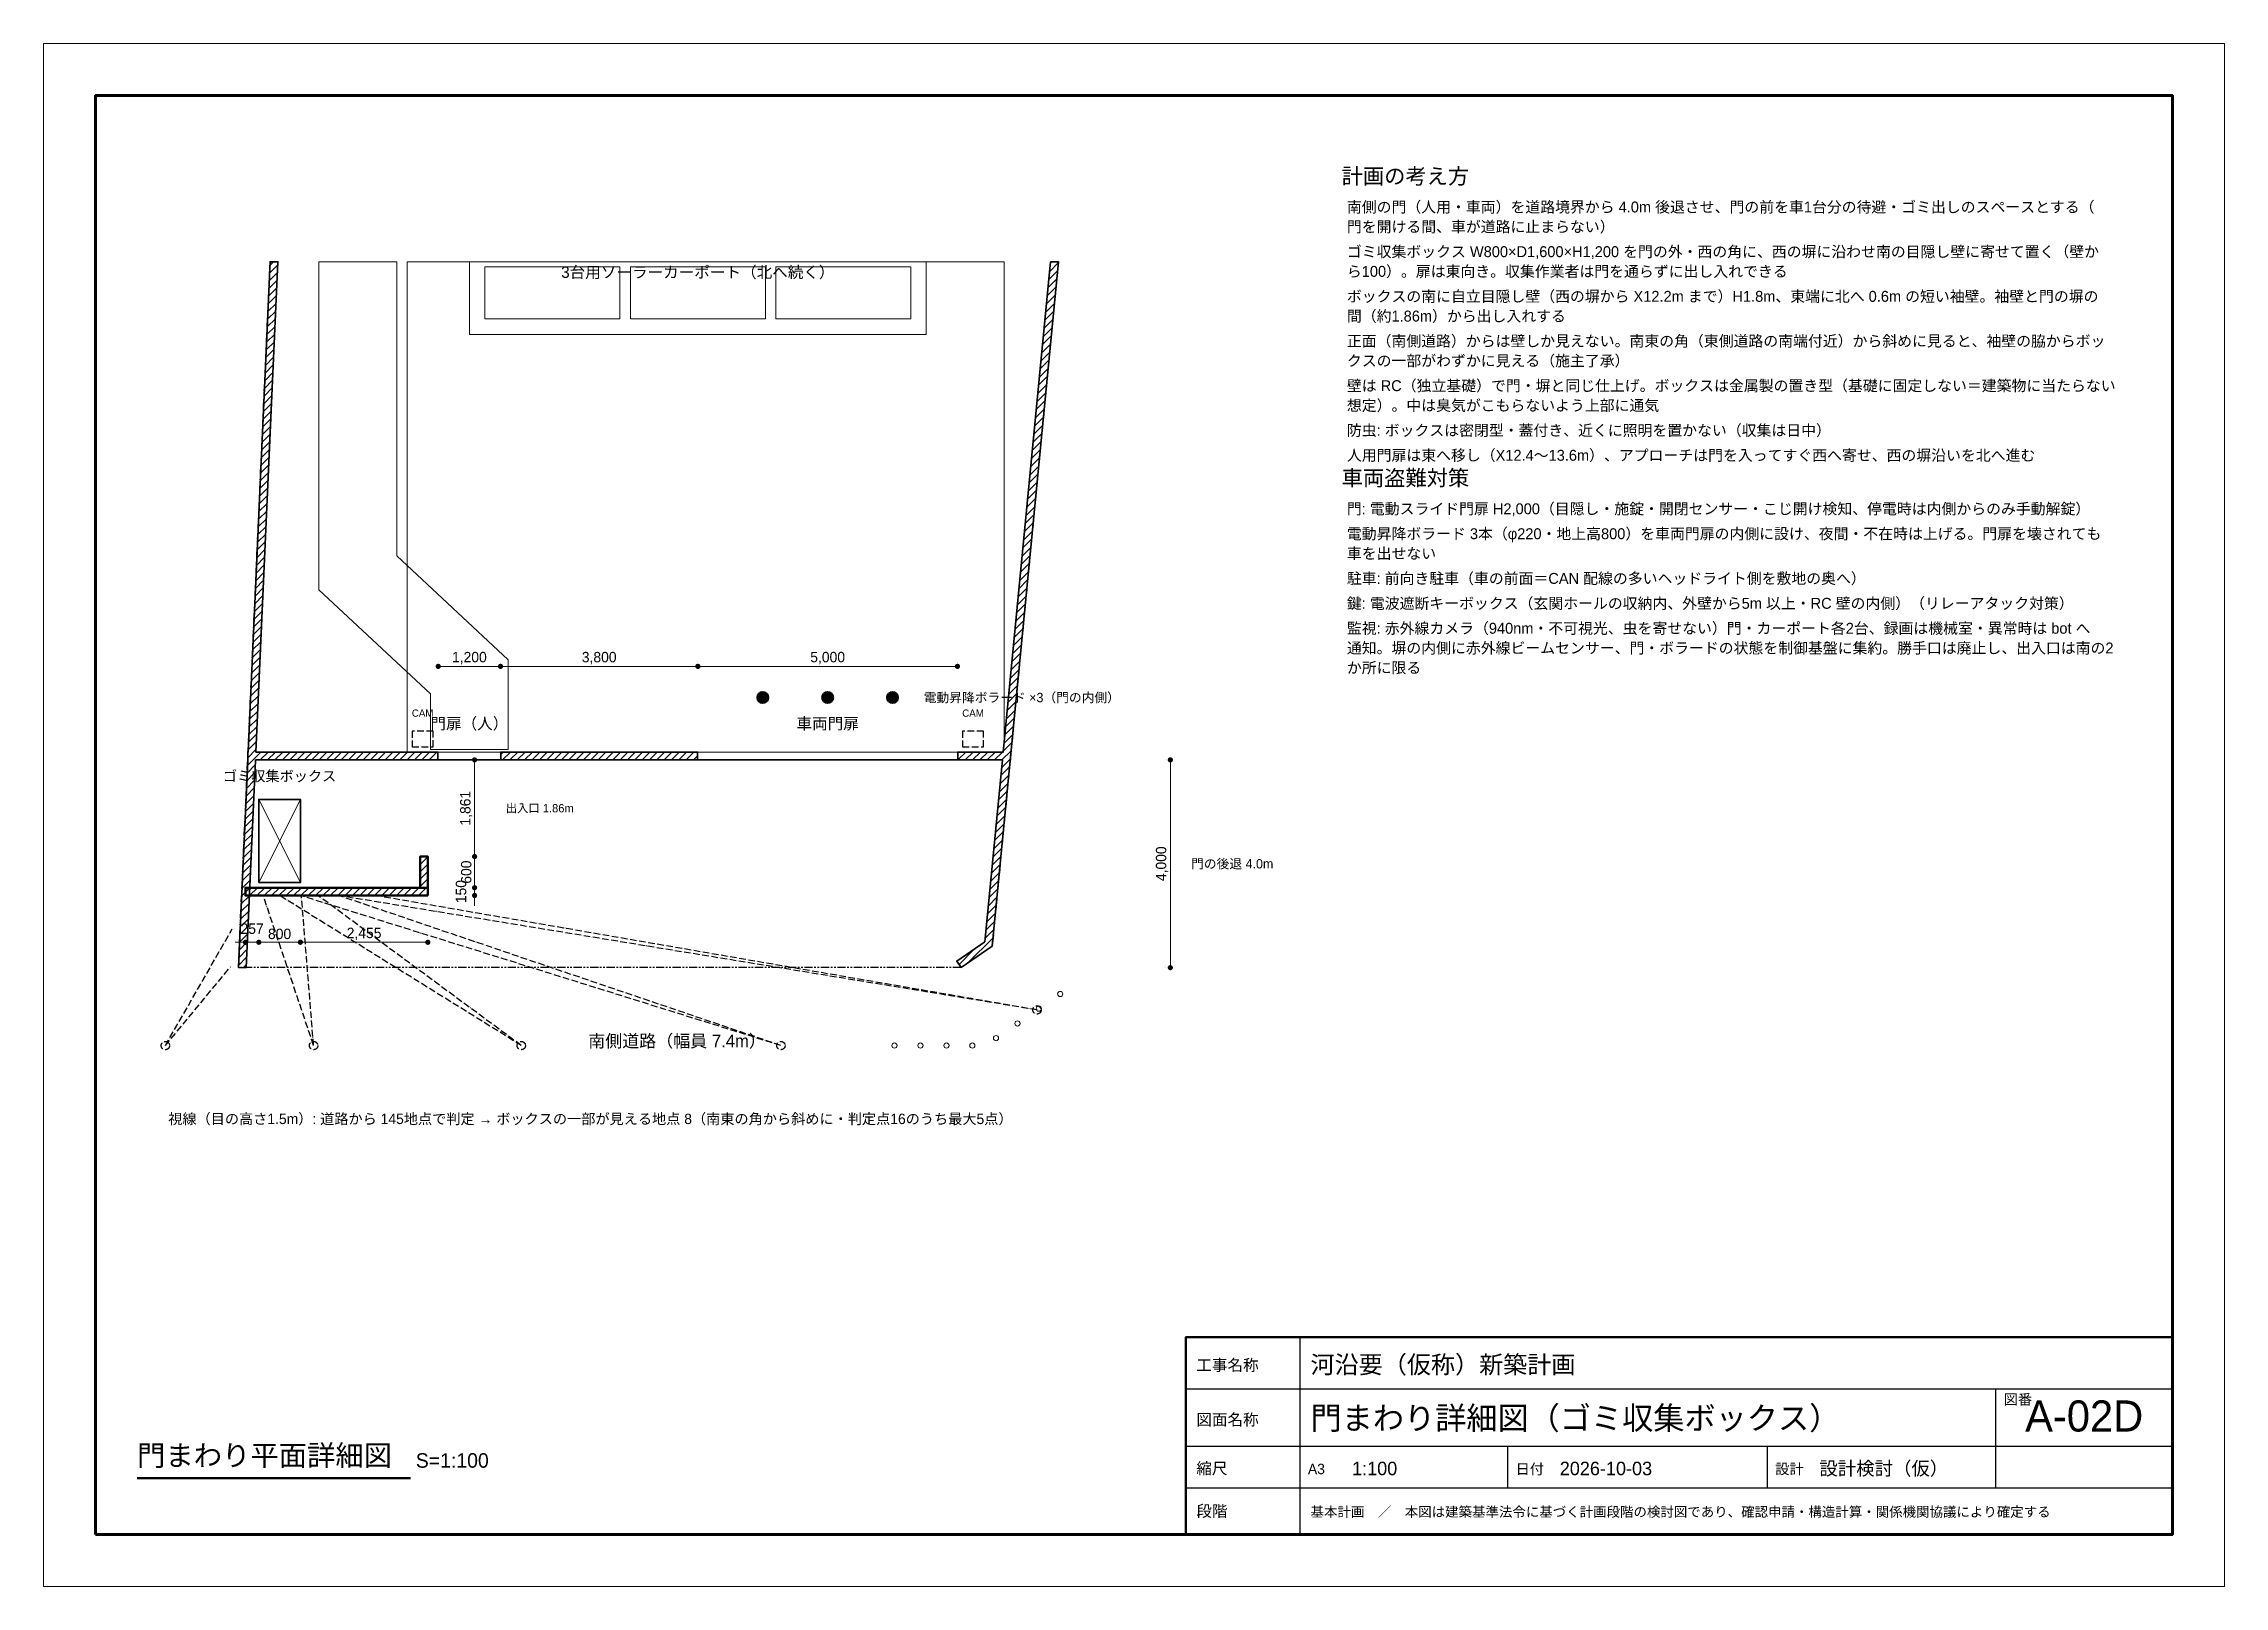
# Model space of a CAD drawing. Header units: millimetres. Extents: x 0 to 42000, y 0 to 29700.
import ezdxf
from ezdxf.enums import TextEntityAlignment as Align

# ---------------------------------------------------------------- set-up
doc = ezdxf.new("R2010")
doc.units = ezdxf.units.MM
doc.header["$LTSCALE"] = 50
doc.linetypes.add('DASHDOT', pattern=[3.556, 2.54, -0.508, 0, -0.508])
doc.linetypes.add('PHANTOM', pattern=[6.35, 3.175, -0.635, 0.635, -0.635, 0.635, -0.635])
for name, color, linetype, lineweight in [('A-CUT', 7, 'Continuous', 50), ('A-CUT-HATCH', 8, 'Continuous', 9), ('A-DIMS', 7, 'Continuous', 13), ('A-DOOR', 5, 'Continuous', 18), ('A-FENCE', 7, 'Continuous', 35), ('A-FLOOD', 5, 'DASHDOT', 25), ('A-HIDDEN', 8, 'Continuous', 13), ('A-LEGAL-TEXT', 1, 'Continuous', 18), ('A-PAVE', 3, 'Continuous', 13), ('A-SITE', 3, 'PHANTOM', 25), ('A-SYMB', 7, 'Continuous', 18), ('A-TEXT', 7, 'Continuous', 18), ('A-VIS', 7, 'Continuous', 18), ('G-FRAME', 7, 'Continuous', 70), ('G-TITLE', 7, 'Continuous', 25)]:
    doc.layers.add(name, color=color, linetype=linetype, lineweight=lineweight)
doc.styles.add('JP', font='ipag.ttf')
doc.dimstyles.new('JIS', dxfattribs={"dimscale": 100, "dimtxt": 2, "dimasz": 1, "dimexe": 1, "dimexo": 1, "dimgap": 0.6, "dimtad": 1, "dimdec": 0, "dimtxsty": 'JP', "dimblk": 'DOT', "dimcen": 2.5, "dimclrd": 7, "dimclre": 7, "dimclrt": 7, "dimazin": 3, "dimtfac": 1, "dimtmove": 0, "dimatfit": 3, "dimlwd": 13, "dimlwe": 13})

# ---------------------------------------------------------------- blocks, each defined once
blk = doc.blocks.new('_DOT')
at = {"color": 0, "linetype": 'BYBLOCK'}
blk.add_line((-0.5, 0), (-1, 0), dxfattribs=at)
at = {"color": 0, "linetype": 'BYBLOCK', "const_width": 0.5}
blk.add_lwpolyline([(-0.25, 0, 1), (0.25, 0, 1)], format="xyb", close=True, dxfattribs=at)

msp = doc.modelspace()

# ---------------------------------------------------------------- hatches: boundary and pattern name
at = {"layer": 'A-CUT-HATCH'}
h = msp.add_hatch(dxfattribs=at)
h.set_pattern_fill('ANSI31', scale=31.496)
h.paths.add_polyline_path([(4087.6, 16061.4), (7595, 16061.4), (7595, 15911.4), (4080.8, 15911.4), (4080.5, 15903.7), (3900.4, 11909.7), (3750.6, 11916.4), (3930.7, 15911.4), (3930.7, 16061.4), (3937.4, 16061.4), (4363, 25500), (4513.1, 25500)])
h.paths.add_polyline_path([(18270, 12325), (17672.8, 11914.3), (17587.8, 12037.9), (18127.4, 12409), (18466.2, 15911.4), (17605, 15911.4), (17605, 16061.4), (18480.7, 16061.4), (19393.7, 25500), (19544.4, 25500)])
h.paths.add_polyline_path([(12595, 15911.4), (8805, 15911.4), (8805, 16061.4), (12595, 16061.4)])
h = msp.add_hatch(color=8, dxfattribs=at)
h.dxf.hatch_style = 1
h.paths.add_polyline_path([(13960, 17111.4), (13959.5, 17100.7), (13957.9, 17090), (13955.3, 17079.5), (13951.6, 17069.3), (13947, 17059.6), (13941.5, 17050.3), (13935, 17041.7), (13927.8, 17033.7), (13919.8, 17026.4), (13911.1, 17020), (13901.9, 17014.4), (13892.1, 17009.8), (13881.9, 17006.2), (13871.5, 17003.6), (13860.8, 17002), (13850, 17001.4), (13839.2, 17002), (13828.5, 17003.6), (13818.1, 17006.2), (13807.9, 17009.8), (13798.1, 17014.4), (13788.9, 17020), (13780.2, 17026.4), (13772.2, 17033.7), (13765, 17041.7), (13758.5, 17050.3), (13753, 17059.6), (13748.4, 17069.3), (13744.7, 17079.5), (13742.1, 17090), (13740.5, 17100.7), (13740, 17111.4), (13740.5, 17122.2), (13742.1, 17132.9), (13744.7, 17143.4), (13748.4, 17153.5), (13753, 17163.3), (13758.5, 17172.6), (13765, 17181.2), (13772.2, 17189.2), (13780.2, 17196.5), (13788.9, 17202.9), (13798.1, 17208.5), (13807.9, 17213.1), (13818.1, 17216.7), (13828.5, 17219.3), (13839.2, 17220.9), (13850, 17221.4), (13860.8, 17220.9), (13871.5, 17219.3), (13881.9, 17216.7), (13892.1, 17213.1), (13901.9, 17208.5), (13911.1, 17202.9), (13919.8, 17196.5), (13927.8, 17189.2), (13935, 17181.2), (13941.5, 17172.6), (13947, 17163.3), (13951.6, 17153.5), (13955.3, 17143.4), (13957.9, 17132.9), (13959.5, 17122.2)])
h = msp.add_hatch(color=8, dxfattribs=at)
h.dxf.hatch_style = 1
h.paths.add_polyline_path([(15210, 17111.4), (15209.5, 17100.7), (15207.9, 17090), (15205.3, 17079.5), (15201.6, 17069.3), (15197, 17059.6), (15191.5, 17050.3), (15185, 17041.7), (15177.8, 17033.7), (15169.8, 17026.4), (15161.1, 17020), (15151.9, 17014.4), (15142.1, 17009.8), (15131.9, 17006.2), (15121.5, 17003.6), (15110.8, 17002), (15100, 17001.4), (15089.2, 17002), (15078.5, 17003.6), (15068.1, 17006.2), (15057.9, 17009.8), (15048.1, 17014.4), (15038.9, 17020), (15030.2, 17026.4), (15022.2, 17033.7), (15015, 17041.7), (15008.5, 17050.3), (15003, 17059.6), (14998.4, 17069.3), (14994.7, 17079.5), (14992.1, 17090), (14990.5, 17100.7), (14990, 17111.4), (14990.5, 17122.2), (14992.1, 17132.9), (14994.7, 17143.4), (14998.4, 17153.5), (15003, 17163.3), (15008.5, 17172.6), (15015, 17181.2), (15022.2, 17189.2), (15030.2, 17196.5), (15038.9, 17202.9), (15048.1, 17208.5), (15057.9, 17213.1), (15068.1, 17216.7), (15078.5, 17219.3), (15089.2, 17220.9), (15100, 17221.4), (15110.8, 17220.9), (15121.5, 17219.3), (15131.9, 17216.7), (15142.1, 17213.1), (15151.9, 17208.5), (15161.1, 17202.9), (15169.8, 17196.5), (15177.8, 17189.2), (15185, 17181.2), (15191.5, 17172.6), (15197, 17163.3), (15201.6, 17153.5), (15205.3, 17143.4), (15207.9, 17132.9), (15209.5, 17122.2)])
h = msp.add_hatch(color=8, dxfattribs=at)
h.dxf.hatch_style = 1
h.paths.add_polyline_path([(16460, 17111.4), (16459.5, 17100.7), (16457.9, 17090), (16455.3, 17079.5), (16451.6, 17069.3), (16447, 17059.6), (16441.5, 17050.3), (16435, 17041.7), (16427.8, 17033.7), (16419.8, 17026.4), (16411.1, 17020), (16401.9, 17014.4), (16392.1, 17009.8), (16381.9, 17006.2), (16371.5, 17003.6), (16360.8, 17002), (16350, 17001.4), (16339.2, 17002), (16328.5, 17003.6), (16318.1, 17006.2), (16307.9, 17009.8), (16298.1, 17014.4), (16288.9, 17020), (16280.2, 17026.4), (16272.2, 17033.7), (16265, 17041.7), (16258.5, 17050.3), (16253, 17059.6), (16248.4, 17069.3), (16244.7, 17079.5), (16242.1, 17090), (16240.5, 17100.7), (16240, 17111.4), (16240.5, 17122.2), (16242.1, 17132.9), (16244.7, 17143.4), (16248.4, 17153.5), (16253, 17163.3), (16258.5, 17172.6), (16265, 17181.2), (16272.2, 17189.2), (16280.2, 17196.5), (16288.9, 17202.9), (16298.1, 17208.5), (16307.9, 17213.1), (16318.1, 17216.7), (16328.5, 17219.3), (16339.2, 17220.9), (16350, 17221.4), (16360.8, 17220.9), (16371.5, 17219.3), (16381.9, 17216.7), (16392.1, 17213.1), (16401.9, 17208.5), (16411.1, 17202.9), (16419.8, 17196.5), (16427.8, 17189.2), (16435, 17181.2), (16441.5, 17172.6), (16447, 17163.3), (16451.6, 17153.5), (16455.3, 17143.4), (16457.9, 17132.9), (16459.5, 17122.2)])
h = msp.add_hatch(dxfattribs=at)
h.set_pattern_fill('ANSI31', scale=31.496)
h.paths.add_polyline_path([(7400, 13300), (7400, 13450), (3887.9, 13450), (3887.9, 13300)])
h.paths.add_polyline_path([(7400, 13450), (7400, 14050), (7250, 14050), (7250, 13450)])

# ---------------------------------------------------------------- linework, layer by layer
at = {"layer": 'A-CUT', "lineweight": 50}
for points in [[(7400, 13450), (7400, 14050), (7250, 14050), (7250, 13450), (7400, 13450)], [(7400, 13300), (7400, 13450), (3887.9, 13450), (3887.9, 13300), (7400, 13300)]]:
    msp.add_lwpolyline(points, close=True, dxfattribs=at)
at = {"layer": 'A-CUT', "lineweight": 35}
for centre in [(13850, 17111.4), (15100, 17111.4), (16350, 17111.4)]:
    msp.add_circle(centre, 110, dxfattribs=at)
at = {"layer": 'A-DOOR', "lineweight": 35}
for p, q in [((7600, 15911.4), (8800, 15911.4)), ((12600, 15911.4), (17600, 15911.4))]:
    msp.add_line(p, q, dxfattribs=at)
at = {"layer": 'A-DOOR'}
for p, q in [((4144.6, 13550), (4944.6, 15150)), ((4144.6, 15150), (4944.6, 13550))]:
    msp.add_line(p, q, dxfattribs=at)
at = {"layer": 'A-DOOR', "lineweight": 35}
msp.add_lwpolyline([(4144.6, 13550), (4944.6, 13550), (4944.6, 15150), (4144.6, 15150)], close=True, dxfattribs=at)
at = {"layer": 'A-FENCE'}
for points in [[(4087.6, 16061.4), (7595, 16061.4), (7595, 15911.4), (4080.8, 15911.4), (4080.5, 15903.7), (3900.4, 11909.7), (3750.6, 11916.4), (3930.7, 15911.4), (3930.7, 16061.4), (3937.4, 16061.4), (4363, 25500), (4513.1, 25500), (4087.6, 16061.4)], [(18270, 12325), (17672.8, 11914.3), (17587.8, 12037.9), (18127.4, 12409), (18466.2, 15911.4), (17605, 15911.4), (17605, 16061.4), (18480.7, 16061.4), (19393.7, 25500), (19544.4, 25500), (18270, 12325)], [(12595, 15911.4), (8805, 15911.4), (8805, 16061.4), (12595, 16061.4), (12595, 15911.4)]]:
    msp.add_lwpolyline(points, close=True, dxfattribs=at)
at = {"layer": 'A-FLOOD'}
for p, q in [((5200, 10411.4), (4228.7, 13300)), ((9200, 10411.4), (4547.3, 13300)), ((14200, 10411.4), (4945.6, 13300)), ((5200, 10411.4), (4965, 13300)), ((9200, 10411.4), (5283.6, 13300)), ((19132, 11097), (5672.1, 13300)), ((14200, 10411.4), (5681.8, 13300)), ((19132, 11097), (6390.5, 13300)), ((2345, 10411.4), (3633.9, 12659.3)), ((2345, 10411.4), (3600.9, 11927.7))]:
    msp.add_line(p, q, dxfattribs=at)
for points in [[(7100, 16161.4), (7500, 16161.4), (7500, 16461.4), (7100, 16461.4)], [(17700, 16161.4), (18100, 16161.4), (18100, 16461.4), (17700, 16461.4)]]:
    msp.add_lwpolyline(points, close=True, dxfattribs=at)
for centre in [(19132, 11097), (2345, 10411.4), (5200, 10411.4), (9200, 10411.4), (14200, 10411.4)]:
    msp.add_circle(centre, 80, dxfattribs=at)
at = {"layer": 'A-HIDDEN'}
msp.add_lwpolyline([(8200, 24100), (17000, 24100), (17000, 25500), (8200, 25500)], close=True, dxfattribs=at)
at = {"layer": 'A-LEGAL-TEXT'}
for centre in [(19578.6, 11404.5), (19166.6, 11121.1), (18342.7, 10554.4), (18754.7, 10837.8), (16387.1, 10411.4), (16887.1, 10411.4), (17387.1, 10411.4), (17887.1, 10411.4)]:
    msp.add_circle(centre, 50, dxfattribs=at)
at = {"layer": 'A-PAVE'}
for points in [[(5300, 25500), (6800, 25500), (6800, 19838.1), (8950, 17838.1), (8950, 16111.4), (7450, 16111.4), (7450, 17184.8), (5300, 19184.8), (5300, 25500)], [(7000, 25500), (18500, 25500), (18500, 16260.8), (18480.7, 16061.4), (7000, 16061.4), (7000, 25500)]]:
    msp.add_lwpolyline(points, close=True, dxfattribs=at)
at = {"layer": 'A-SITE', "lineweight": 25}
for points in [[(3750.3, 11911.4), (4363, 25500)], [(19544.4, 25500), (18270, 12325)], [(18270, 12325), (17668.7, 11911.4)], [(17668.7, 11911.4), (3750.3, 11911.4)]]:
    msp.add_lwpolyline(points, dxfattribs=at)
at = {"layer": 'A-SYMB', "lineweight": 50}
msp.add_line((1800, 2080), (7068, 2080), dxfattribs=at)
at = {"layer": 'A-VIS'}
for points in [[(8500, 24400), (11100, 24400), (11100, 25400), (8500, 25400)], [(11300, 24400), (13900, 24400), (13900, 25400), (11300, 25400)], [(14100, 24400), (16700, 24400), (16700, 25400), (14100, 25400)]]:
    msp.add_lwpolyline(points, close=True, dxfattribs=at)
at = {"layer": 'G-FRAME', "lineweight": 0}
msp.add_lwpolyline([(0, 0), (42000, 0), (42000, 29700), (0, 29700)], close=True, dxfattribs=at)
at = {"layer": 'G-FRAME'}
msp.add_lwpolyline([(1000, 1000), (41000, 1000), (41000, 28700), (1000, 28700)], close=True, dxfattribs=at)
at = {"layer": 'G-TITLE'}
for p, q in [((24200, 1000), (24200, 4800)), ((22000, 3800), (41000, 3800)), ((37600, 1900), (37600, 3800)), ((22000, 2700), (41000, 2700)), ((24200, 1900), (24200, 2700)), ((28200, 1900), (28200, 2700)), ((33200, 1900), (33200, 2700)), ((22000, 1900), (41000, 1900))]:
    msp.add_line(p, q, dxfattribs=at)
at = {"layer": 'G-TITLE', "lineweight": 50}
msp.add_lwpolyline([(22000, 1000), (41000, 1000), (41000, 4800), (22000, 4800)], close=True, dxfattribs=at)

# ---------------------------------------------------------------- texts
at = {"layer": 'A-FLOOD', "style": 'JP'}
for p in [(7300, 16811.4), (17900, 16811.4)]:
    msp.add_text('CAM', height=140, dxfattribs=at).set_placement(p, align=Align.MIDDLE_CENTER)
at = {"layer": 'A-LEGAL-TEXT', "style": 'JP'}
msp.add_text('視線（目の高さ1.5m）: 道路から 145地点で判定 → ボックスの一部が見える地点 8（南東の角から斜めに・判定点16のうち最大5点）', height=200, dxfattribs=at).set_placement((2400, 9100), align=Align.TOP_LEFT)
at = {"layer": 'A-TEXT', "style": 'JP'}
for s, height, p in [('計画の考え方', 300, (25000, 27000)), ('南側の門（人用・車両）を道路境界から 4.0m 後退させ、門の前を車1台分の待避・ゴミ出しのスペースとする（', 210, (25100, 26450)), ('門を開ける間、車が道路に止まらない）', 210, (25100, 26070)), ('ゴミ収集ボックス W800×D1,600×H1,200 を門の外・西の角に、西の塀に沿わせ南の目隠し壁に寄せて置く（壁か', 210, (25100, 25590)), ('ら100）。扉は東向き。収集作業者は門を通らずに出し入れできる', 210, (25100, 25210)), ('ボックスの南に自立目隠し壁（西の塀から X12.2m まで）H1.8m、東端に北へ 0.6m の短い袖壁。袖壁と門の塀の', 210, (25100, 24730)), ('間（約1.86m）から出し入れする', 210, (25100, 24350)), ('正面（南側道路）からは壁しか見えない。南東の角（東側道路の南端付近）から斜めに見ると、袖壁の脇からボッ', 210, (25100, 23870)), ('クスの一部がわずかに見える（施主了承）', 210, (25100, 23490)), ('壁は RC（独立基礎）で門・塀と同じ仕上げ。ボックスは金属製の置き型（基礎に固定しない＝建築物に当たらない', 210, (25100, 23010)), ('想定）。中は臭気がこもらないよう上部に通気', 210, (25100, 22630)), ('防虫: ボックスは密閉型・蓋付き、近くに照明を置かない（収集は日中）', 210, (25100, 22150)), ('人用門扉は東へ移し（X12.4〜13.6m）、アプローチは門を入ってすぐ西へ寄せ、西の塀沿いを北へ進む', 210, (25100, 21670)), ('車両盗難対策', 300, (25000, 21190)), ('門: 電動スライド門扉 H2,000（目隠し・施錠・開閉センサー・こじ開け検知、停電時は内側からのみ手動解錠）', 210, (25100, 20640)), ('電動昇降ボラード 3本（φ220・地上高800）を車両門扉の内側に設け、夜間・不在時は上げる。門扉を壊されても', 210, (25100, 20160)), ('車を出せない', 210, (25100, 19780)), ('駐車: 前向き駐車（車の前面＝CAN 配線の多いヘッドライト側を敷地の奥へ）', 210, (25100, 19300)), ('鍵: 電波遮断キーボックス（玄関ホールの収納内、外壁から5m 以上・RC 壁の内側）（リレーアタック対策）', 210, (25100, 18820)), ('監視: 赤外線カメラ（940nm・不可視光、虫を寄せない）門・カーポート各2台、録画は機械室・異常時は bot へ', 210, (25100, 18340)), ('通知。塀の内側に赤外線ビームセンサー、門・ボラードの状態を制御基盤に集約。勝手口は廃止し、出入口は南の2', 210, (25100, 17960)), ('か所に限る', 210, (25100, 17580))]:
    msp.add_text(s, height=height, dxfattribs=at).set_placement(p)
for s, height, p in [('3台用ソーラーカーポート（北へ続く）', 220, (12600, 25300)), ('門扉（人）', 220, (8200, 16611.4)), ('車両門扉', 220, (15100, 16611.4)), ('ゴミ収集ボックス', 200, (4544.6, 15600)), ('南側道路（幅員 7.4m）', 240, (12200, 10500))]:
    msp.add_text(s, height=height, dxfattribs=at).set_placement(p, align=Align.MIDDLE_CENTER)
for s, height, p in [('電動昇降ボラード ×3（門の内側）', 180, (16950, 17111.4)), ('出入口 1.86m', 160, (8900, 14980.7)), ('門の後退 4.0m', 180, (22100, 13911.4))]:
    msp.add_text(s, height=height, dxfattribs=at).set_placement(p, align=Align.MIDDLE_LEFT)
for s, height, p in [('門まわり平面詳細図', 400, (1800, 2200)), ('S=1:100', 280, (7168, 2200))]:
    msp.add_text(s, height=height, dxfattribs=at).set_placement(p, align=Align.BOTTOM_LEFT)
at = {"layer": 'G-TITLE', "style": 'JP'}
for s, height, p in [('工事名称', 220, (22200, 4150)), ('河沿要（仮称）新築計画', 340, (24400, 4100)), ('門まわり詳細図（ゴミ収集ボックス）', 440, (24400, 3020)), ('図番', 200, (37750, 3500)), ('図面名称', 220, (22200, 3100)), ('縮尺', 220, (22200, 2160)), ('A3', 200, (24350, 2160)), ('1:100', 260, (25200, 2140)), ('日付', 200, (28350, 2160)), ('2026-10-03', 260, (29200, 2140)), ('設計', 200, (33350, 2160)), ('設計検討（仮）', 260, (34200, 2140)), ('段階', 220, (22200, 1340)), ('基本計画\u3000／\u3000本図は建築基準法令に基づく計画段階の検討図であり、確認申請・構造計算・関係機関協議により確定する', 190, (24400, 1340))]:
    msp.add_text(s, height=height, dxfattribs=at).set_placement(p)
msp.add_text('A-02D', height=600, dxfattribs=at).set_placement((39300, 2800), align=Align.BOTTOM_CENTER)

# ---------------------------------------------------------------- dimensions: what is measured, and where the dimension line sits
at = {"layer": 'A-DIMS'}
for base, p1, p2, text in [((7600, 17711.4), (7600, 17711.4), (8800, 17711.4), '1,200'), ((8800, 17711.4), (8800, 17711.4), (12600, 17711.4), '3,800'), ((12600, 17711.4), (12600, 17711.4), (17600, 17711.4), '5,000'), ((3887.9, 12400), (3887.9, 12400), (4144.6, 12400), '257'), ((4144.6, 12400), (4144.6, 12400), (4944.6, 12400), '800'), ((4944.6, 12400), (4944.6, 12400), (7400, 12400), '2,455')]:
    msp.add_linear_dim(base=base, p1=p1, p2=p2, text=text, dimstyle='JIS', dxfattribs=at).render()
for base, p1, p2, text in [((8300, 14050), (8300, 14050), (8300, 15911.4), '1,861'), ((21700, 11911.4), (21700, 11911.4), (21700, 15911.4), '4,000'), ((8300, 13450), (8300, 13450), (8300, 14050), '600'), ((8300, 13300), (8300, 13300), (8300, 13450), '150')]:
    msp.add_linear_dim(base=base, p1=p1, p2=p2, angle=90, text=text, dimstyle='JIS', dxfattribs=at).render()

doc.saveas('drawing.dxf')
